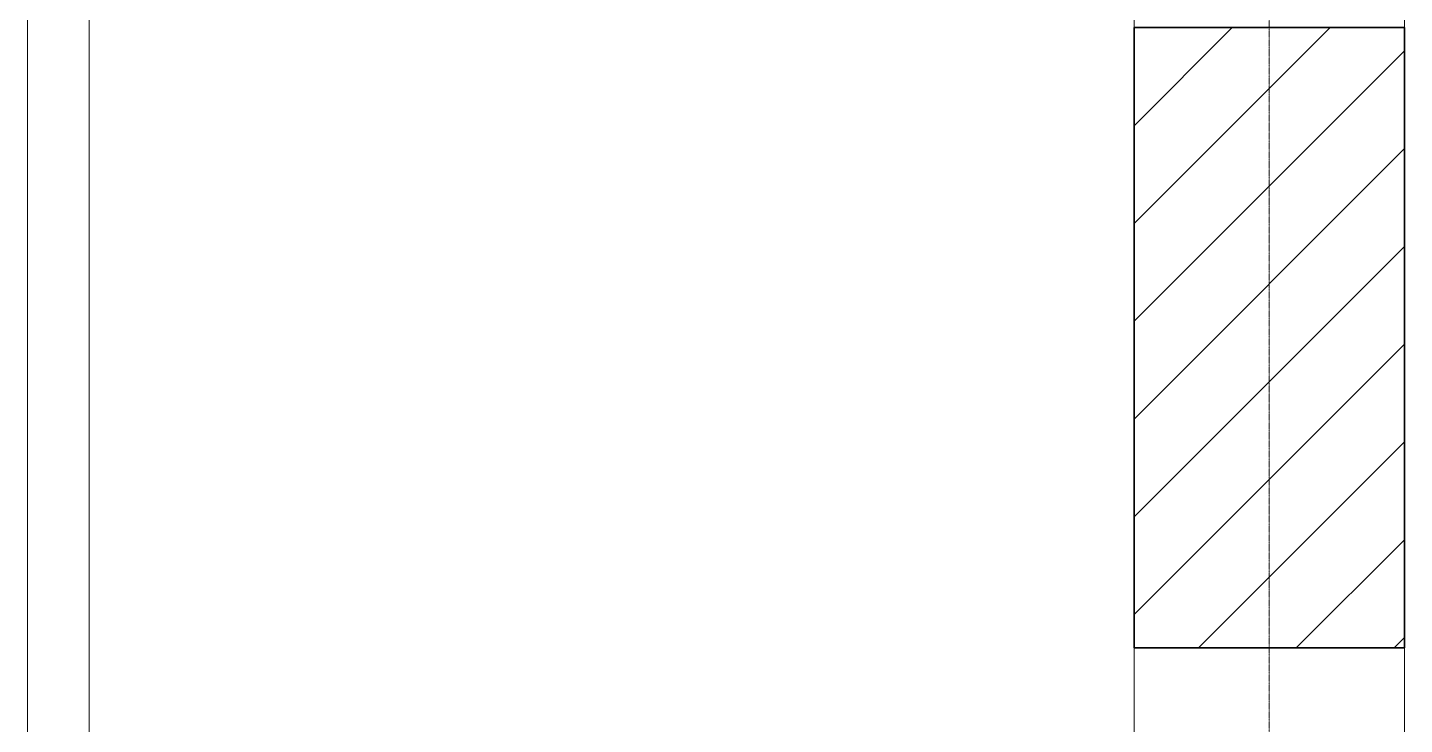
# Model space of a CAD drawing. Header units: millimetres. Extents: x 1336014 to 2939047, y -333549 to -60566.
# Drawn here: x 1374497 to 1375617, y -237465 to -236898 of the extents above; entities that cross this region are included whole.
import ezdxf

# ---------------------------------------------------------------- set-up
doc = ezdxf.new("R2010")
doc.units = ezdxf.units.MM
doc.header["$MEASUREMENT"] = 0
doc.linetypes.add('CENTER2', pattern=[1.125, 0.75, -0.125, 0.125, -0.125])
for name, color, linetype, lineweight in [('01.Cut', 255, 'Continuous', 35), ('02.Thay', 145, 'Continuous', 15), ('09.Hatch', 250, 'Continuous', 5), ('10.truc', 250, 'CENTER2', 20)]:
    doc.layers.add(name, color=color, linetype=linetype, lineweight=lineweight)

msp = doc.modelspace()

# ---------------------------------------------------------------- hatches: boundary and pattern name
at = {"layer": '09.Hatch', "ltscale": 50}
h = msp.add_hatch(dxfattribs=at)
h.set_pattern_fill('TUONGXAY', color=256, scale=450, style=0)
h.set_pattern_definition([(45, (835989.484, -202277.364), (-39.7747564, 39.7747564), [])])
h.paths.add_polyline_path([(1375617.5, -236898.3), (1375397.5, -236898.3), (1375397.5, -237403.1), (1375617.5, -237403.1)])

# ---------------------------------------------------------------- linework, layer by layer
at = {"layer": '01.Cut'}
for points in [[(1375397.5, -237403.1), (1375397.5, -236898.3)], [(1375617.5, -236898.3), (1375397.5, -236898.3)], [(1375617.5, -236898.3), (1375397.5, -236898.3)], [(1375397.5, -236898.3), (1375617.5, -236898.3)], [(1375617.5, -236898.3), (1375617.5, -237403.1)], [(1375397.5, -237403.1), (1375617.5, -237403.1)]]:
    msp.add_lwpolyline(points, dxfattribs=at)
at = {"layer": '02.Thay'}
for points in [[(1375397.5, -234373.1), (1374497.5, -234373.1), (1374497.5, -238263.1), (1374497.5, -238373.1), (1375397.5, -238373.1)], [(1375397.5, -234423.1), (1374547.5, -234423.1), (1374547.5, -238263.1), (1374547.5, -238323.1), (1375397.5, -238323.1)]]:
    msp.add_lwpolyline(points, dxfattribs=at)
for points in [[(1375397.5, -235097.9), (1375617.5, -235097.9), (1375617.5, -236898.3), (1375397.5, -236898.3)], [(1375397.5, -237403.1), (1375617.5, -237403.1), (1375617.5, -238153.1), (1375397.5, -238153.1)]]:
    msp.add_lwpolyline(points, close=True, dxfattribs=at)
at = {"layer": '10.truc'}
msp.add_line((1375507.5, -232244.3), (1375507.5, -249224.1), dxfattribs=at)

doc.saveas('drawing.dxf')
